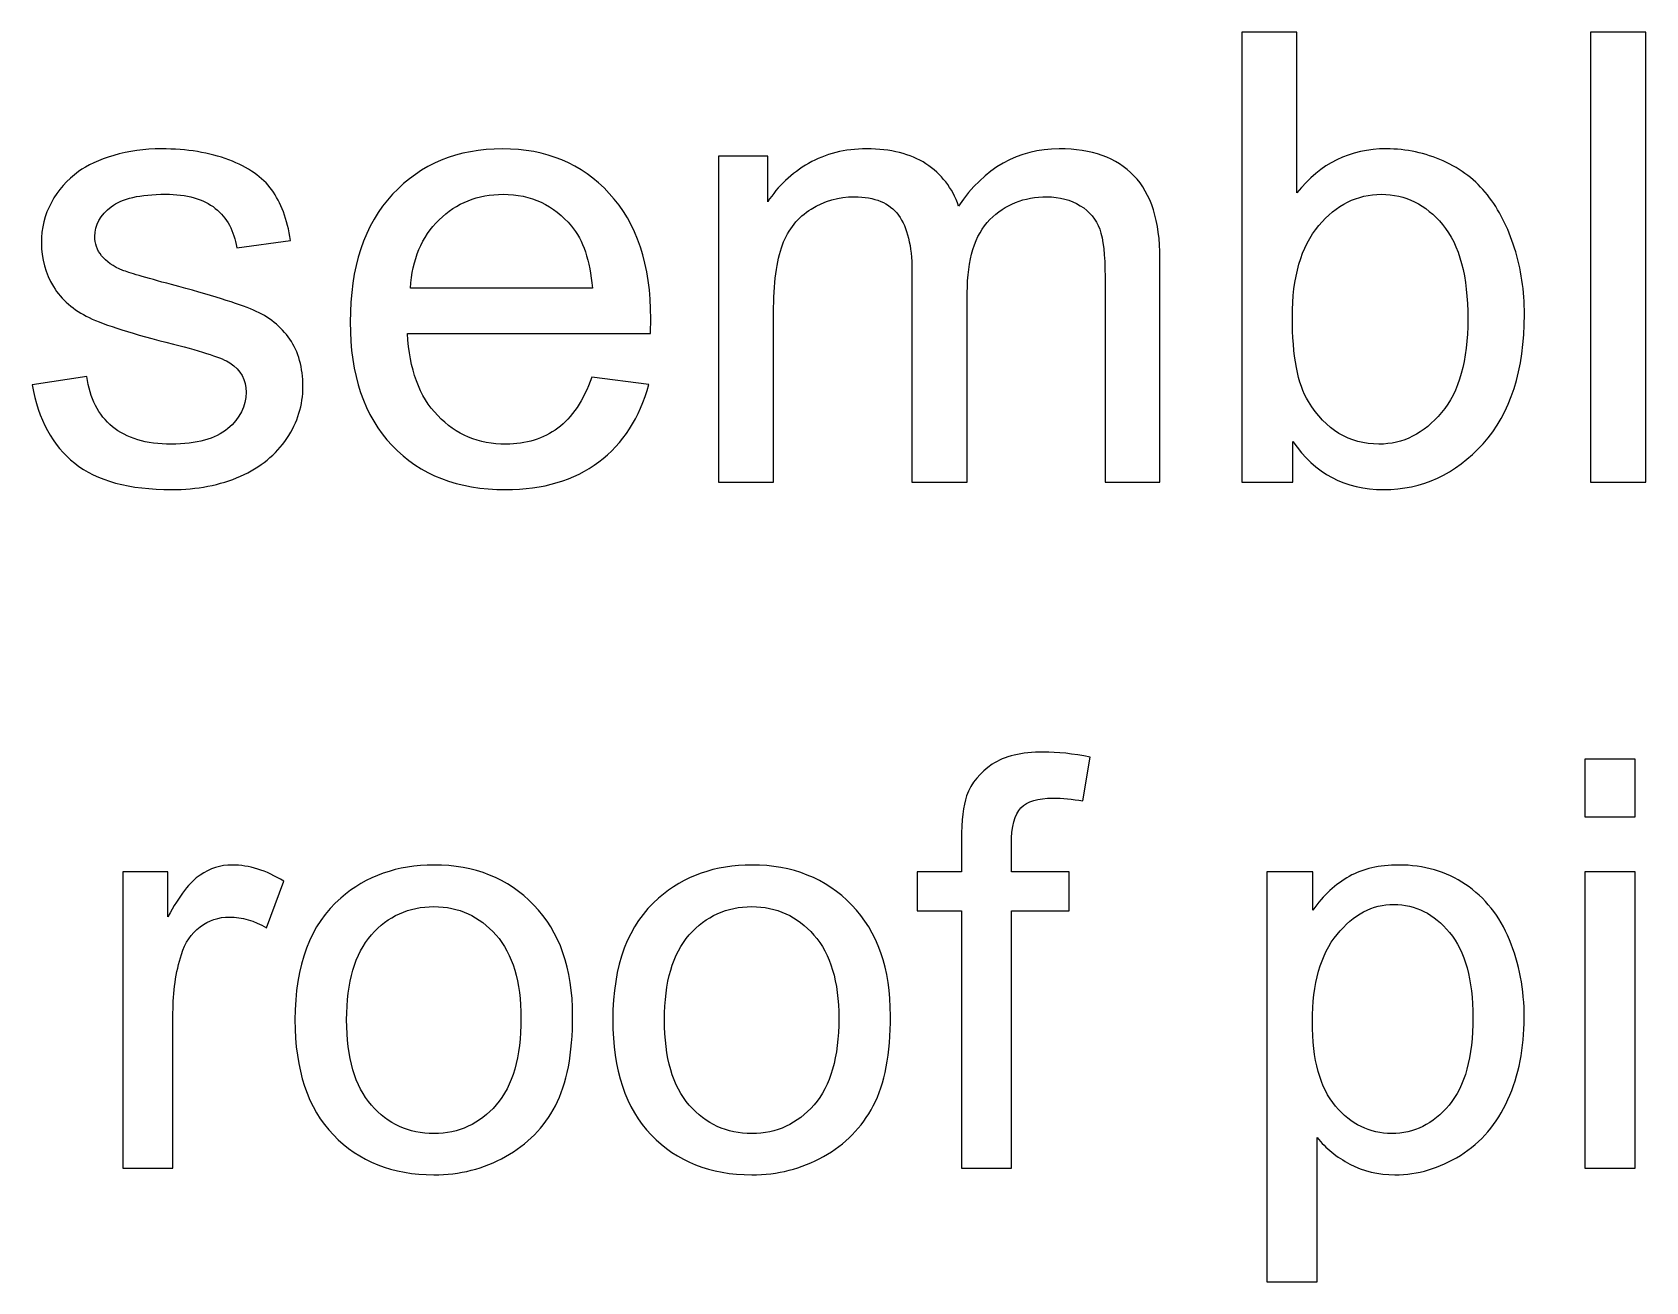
# Model space of a CAD drawing. Header units: centimetres. Extents: x -233 to -82, y 123 to 153.
# Drawn here: x -169.59 to -168.594, y 149.066 to 149.837 of the extents above; entities that cross this region are included whole.
import ezdxf

# ---------------------------------------------------------------- set-up
doc = ezdxf.new("R2010")
doc.units = ezdxf.units.CM
doc.header["$MEASUREMENT"] = 0
doc.layers.add('layer 1', color=7, linetype='Continuous')

msp = doc.modelspace()

# ---------------------------------------------------------------- linework, layer by layer
at = {"layer": 'layer 1'}
for points, knots in [([(-168.81191, 149.55928), (-168.81191, 149.55928), (-168.84348, 149.55928), (-168.84348, 149.55928), (-168.84348, 149.55928), (-168.84348, 149.55928), (-168.84348, 149.83703), (-168.84348, 149.83703), (-168.84348, 149.83703), (-168.84348, 149.83703), (-168.80938, 149.83703), (-168.80938, 149.83703), (-168.80938, 149.83703), (-168.80938, 149.83703), (-168.80938, 149.73792), (-168.80938, 149.73792), (-168.80938, 149.73792), (-168.79497, 149.75607), (-168.7766, 149.76509), (-168.75427, 149.76509), (-168.75427, 149.76509), (-168.74184, 149.76509), (-168.73018, 149.76256), (-168.71907, 149.75761), (-168.71907, 149.75761), (-168.70807, 149.75266), (-168.69894, 149.74562), (-168.69179, 149.7366), (-168.69179, 149.7366), (-168.68464, 149.72747), (-168.67914, 149.71658), (-168.67507, 149.70382), (-168.67507, 149.70382), (-168.671, 149.69106), (-168.66902, 149.67742), (-168.66902, 149.6629), (-168.66902, 149.6629), (-168.66902, 149.62847), (-168.67749, 149.60185), (-168.69454, 149.58304), (-168.69454, 149.58304), (-168.71159, 149.56423), (-168.73205, 149.55477), (-168.75592, 149.55477), (-168.75592, 149.55477), (-168.77968, 149.55477), (-168.79838, 149.56467), (-168.81191, 149.58447), (-168.81191, 149.58447), (-168.81191, 149.58447), (-168.81191, 149.55928), (-168.81191, 149.55928)], [0, 0, 0, 0, 0.071429, 0.071429, 0.071429, 0.071429, 0.142857, 0.142857, 0.142857, 0.142857, 0.214286, 0.214286, 0.214286, 0.214286, 0.285714, 0.285714, 0.285714, 0.285714, 0.357143, 0.357143, 0.357143, 0.357143, 0.428571, 0.428571, 0.428571, 0.428571, 0.5, 0.5, 0.5, 0.5, 0.571429, 0.571429, 0.571429, 0.571429, 0.642857, 0.642857, 0.642857, 0.642857, 0.714286, 0.714286, 0.714286, 0.714286, 0.785714, 0.785714, 0.785714, 0.785714, 0.857143, 0.857143, 0.857143, 0.857143, 1, 1, 1, 1]), ([(-168.62821, 149.55928), (-168.62821, 149.55928), (-168.62821, 149.83703), (-168.62821, 149.83703), (-168.62821, 149.83703), (-168.62821, 149.83703), (-168.59411, 149.83703), (-168.59411, 149.83703), (-168.59411, 149.83703), (-168.59411, 149.83703), (-168.59411, 149.55928), (-168.59411, 149.55928), (-168.59411, 149.55928), (-168.59411, 149.55928), (-168.62821, 149.55928), (-168.62821, 149.55928)], [0, 0, 0, 0, 0.2, 0.2, 0.2, 0.2, 0.4, 0.4, 0.4, 0.4, 0.6, 0.6, 0.6, 0.6, 1, 1, 1, 1]), ([(-169.59005, 149.61934), (-169.59005, 149.61934), (-169.55639, 149.62462), (-169.55639, 149.62462), (-169.55639, 149.62462), (-169.55452, 149.61109), (-169.54924, 149.60075), (-169.54055, 149.5936), (-169.54055, 149.5936), (-169.53186, 149.58645), (-169.51976, 149.58282), (-169.50425, 149.58282), (-169.50425, 149.58282), (-169.48863, 149.58282), (-169.47697, 149.58601), (-169.46938, 149.59239), (-169.46938, 149.59239), (-169.46179, 149.59877), (-169.45805, 149.60625), (-169.45805, 149.61483), (-169.45805, 149.61483), (-169.45805, 149.62253), (-169.46135, 149.62858), (-169.46806, 149.63298), (-169.46806, 149.63298), (-169.47279, 149.63595), (-169.48434, 149.6398), (-169.50293, 149.64453), (-169.50293, 149.64453), (-169.5279, 149.6508), (-169.54528, 149.6563), (-169.55496, 149.66092), (-169.55496, 149.66092), (-169.56464, 149.66554), (-169.57201, 149.67192), (-169.57696, 149.68006), (-169.57696, 149.68006), (-169.58191, 149.6882), (-169.58444, 149.69722), (-169.58444, 149.70712), (-169.58444, 149.70712), (-169.58444, 149.71603), (-169.58235, 149.72439), (-169.57828, 149.73198), (-169.57828, 149.73198), (-169.57421, 149.73957), (-169.5686, 149.74595), (-169.56145, 149.75101), (-169.56145, 149.75101), (-169.55617, 149.75497), (-169.54891, 149.75827), (-169.53978, 149.76102), (-169.53978, 149.76102), (-169.53065, 149.76377), (-169.52075, 149.76509), (-169.5103, 149.76509), (-169.5103, 149.76509), (-169.49457, 149.76509), (-169.48071, 149.76278), (-169.46872, 149.75827), (-169.46872, 149.75827), (-169.45673, 149.75376), (-169.44793, 149.7476), (-169.44221, 149.73979), (-169.44221, 149.73979), (-169.4366, 149.73198), (-169.43264, 149.72164), (-169.43055, 149.70855), (-169.43055, 149.70855), (-169.43055, 149.70855), (-169.46388, 149.70404), (-169.46388, 149.70404), (-169.46388, 149.70404), (-169.46542, 149.71438), (-169.46982, 149.72252), (-169.47708, 149.72835), (-169.47708, 149.72835), (-169.48434, 149.73418), (-169.49457, 149.73704), (-169.50788, 149.73704), (-169.50788, 149.73704), (-169.5235, 149.73704), (-169.53461, 149.73451), (-169.54132, 149.72934), (-169.54132, 149.72934), (-169.54803, 149.72417), (-169.55144, 149.71801), (-169.55144, 149.71108), (-169.55144, 149.71108), (-169.55144, 149.70657), (-169.55001, 149.70261), (-169.54726, 149.69909), (-169.54726, 149.69909), (-169.54451, 149.69546), (-169.54011, 149.69238), (-169.53417, 149.69007), (-169.53417, 149.69007), (-169.53076, 149.68875), (-169.52075, 149.68578), (-169.50403, 149.68127), (-169.50403, 149.68127), (-169.47994, 149.67478), (-169.46311, 149.66961), (-169.45354, 149.66554), (-169.45354, 149.66554), (-169.44397, 149.66147), (-169.43649, 149.65542), (-169.4311, 149.64761), (-169.4311, 149.64761), (-169.42571, 149.6398), (-169.42296, 149.63001), (-169.42296, 149.61835), (-169.42296, 149.61835), (-169.42296, 149.60702), (-169.42626, 149.59635), (-169.43286, 149.58634), (-169.43286, 149.58634), (-169.43957, 149.57633), (-169.44914, 149.56852), (-169.46157, 149.56302), (-169.46157, 149.56302), (-169.47411, 149.55752), (-169.4883, 149.55477), (-169.50403, 149.55477), (-169.50403, 149.55477), (-169.53021, 149.55477), (-169.55012, 149.56016), (-169.56387, 149.57105), (-169.56387, 149.57105), (-169.57762, 149.58194), (-169.58631, 149.598), (-169.59005, 149.61934)], [0, 0, 0, 0, 0.029412, 0.029412, 0.029412, 0.029412, 0.058824, 0.058824, 0.058824, 0.058824, 0.088235, 0.088235, 0.088235, 0.088235, 0.117647, 0.117647, 0.117647, 0.117647, 0.147059, 0.147059, 0.147059, 0.147059, 0.176471, 0.176471, 0.176471, 0.176471, 0.205882, 0.205882, 0.205882, 0.205882, 0.235294, 0.235294, 0.235294, 0.235294, 0.264706, 0.264706, 0.264706, 0.264706, 0.294118, 0.294118, 0.294118, 0.294118, 0.323529, 0.323529, 0.323529, 0.323529, 0.352941, 0.352941, 0.352941, 0.352941, 0.382353, 0.382353, 0.382353, 0.382353, 0.411765, 0.411765, 0.411765, 0.411765, 0.441176, 0.441176, 0.441176, 0.441176, 0.470588, 0.470588, 0.470588, 0.470588, 0.5, 0.5, 0.5, 0.5, 0.529412, 0.529412, 0.529412, 0.529412, 0.558824, 0.558824, 0.558824, 0.558824, 0.588235, 0.588235, 0.588235, 0.588235, 0.617647, 0.617647, 0.617647, 0.617647, 0.647059, 0.647059, 0.647059, 0.647059, 0.676471, 0.676471, 0.676471, 0.676471, 0.705882, 0.705882, 0.705882, 0.705882, 0.735294, 0.735294, 0.735294, 0.735294, 0.764706, 0.764706, 0.764706, 0.764706, 0.794118, 0.794118, 0.794118, 0.794118, 0.823529, 0.823529, 0.823529, 0.823529, 0.852941, 0.852941, 0.852941, 0.852941, 0.882353, 0.882353, 0.882353, 0.882353, 0.911765, 0.911765, 0.911765, 0.911765, 0.941176, 0.941176, 0.941176, 0.941176, 1, 1, 1, 1]), ([(-169.24465, 149.62407), (-169.24465, 149.62407), (-169.20945, 149.61967), (-169.20945, 149.61967), (-169.20945, 149.61967), (-169.21506, 149.5991), (-169.22529, 149.58315), (-169.24036, 149.57182), (-169.24036, 149.57182), (-169.25543, 149.56049), (-169.27457, 149.55477), (-169.29789, 149.55477), (-169.29789, 149.55477), (-169.32737, 149.55477), (-169.35069, 149.56379), (-169.36796, 149.58194), (-169.36796, 149.58194), (-169.38523, 149.60009), (-169.39381, 149.6255), (-169.39381, 149.65817), (-169.39381, 149.65817), (-169.39381, 149.69205), (-169.38512, 149.71834), (-169.36763, 149.73704), (-169.36763, 149.73704), (-169.35014, 149.75574), (-169.32759, 149.76509), (-169.29976, 149.76509), (-169.29976, 149.76509), (-169.27292, 149.76509), (-169.25092, 149.75596), (-169.23387, 149.73759), (-169.23387, 149.73759), (-169.21682, 149.71922), (-169.20824, 149.69348), (-169.20824, 149.66026), (-169.20824, 149.66026), (-169.20824, 149.65828), (-169.20835, 149.6552), (-169.20846, 149.65113), (-169.20846, 149.65113), (-169.20846, 149.65113), (-169.3585, 149.65113), (-169.3585, 149.65113), (-169.3585, 149.65113), (-169.35729, 149.62902), (-169.35102, 149.61219), (-169.3398, 149.60042), (-169.3398, 149.60042), (-169.32858, 149.58865), (-169.3145, 149.58282), (-169.29767, 149.58282), (-169.29767, 149.58282), (-169.28524, 149.58282), (-169.27457, 149.58612), (-169.26566, 149.59272), (-169.26566, 149.59272), (-169.25686, 149.59921), (-169.24982, 149.60966), (-169.24465, 149.62407)], [0, 0, 0, 0, 0.0625, 0.0625, 0.0625, 0.0625, 0.125, 0.125, 0.125, 0.125, 0.1875, 0.1875, 0.1875, 0.1875, 0.25, 0.25, 0.25, 0.25, 0.3125, 0.3125, 0.3125, 0.3125, 0.375, 0.375, 0.375, 0.375, 0.4375, 0.4375, 0.4375, 0.4375, 0.5, 0.5, 0.5, 0.5, 0.5625, 0.5625, 0.5625, 0.5625, 0.625, 0.625, 0.625, 0.625, 0.6875, 0.6875, 0.6875, 0.6875, 0.75, 0.75, 0.75, 0.75, 0.8125, 0.8125, 0.8125, 0.8125, 0.875, 0.875, 0.875, 0.875, 1, 1, 1, 1]), ([(-169.16655, 149.55928), (-169.16655, 149.55928), (-169.16655, 149.76047), (-169.16655, 149.76047), (-169.16655, 149.76047), (-169.16655, 149.76047), (-169.13608, 149.76047), (-169.13608, 149.76047), (-169.13608, 149.76047), (-169.13608, 149.76047), (-169.13608, 149.73231), (-169.13608, 149.73231), (-169.13608, 149.73231), (-169.12981, 149.7421), (-169.12134, 149.75002), (-169.11089, 149.75607), (-169.11089, 149.75607), (-169.10044, 149.76212), (-169.08845, 149.76509), (-169.07503, 149.76509), (-169.07503, 149.76509), (-169.06018, 149.76509), (-169.04797, 149.76201), (-169.0384, 149.75585), (-169.0384, 149.75585), (-169.02883, 149.74958), (-169.02212, 149.74089), (-169.01827, 149.72978), (-169.01827, 149.72978), (-169.00232, 149.75332), (-168.98164, 149.76509), (-168.95612, 149.76509), (-168.95612, 149.76509), (-168.93621, 149.76509), (-168.92081, 149.75959), (-168.91003, 149.74848), (-168.91003, 149.74848), (-168.89936, 149.73737), (-168.89397, 149.72043), (-168.89397, 149.69744), (-168.89397, 149.69744), (-168.89397, 149.69744), (-168.89397, 149.55928), (-168.89397, 149.55928), (-168.89397, 149.55928), (-168.89397, 149.55928), (-168.92785, 149.55928), (-168.92785, 149.55928), (-168.92785, 149.55928), (-168.92785, 149.55928), (-168.92785, 149.686), (-168.92785, 149.686), (-168.92785, 149.686), (-168.92785, 149.69964), (-168.92895, 149.70943), (-168.93115, 149.71548), (-168.93115, 149.71548), (-168.93335, 149.72153), (-168.93731, 149.72637), (-168.94314, 149.73), (-168.94314, 149.73), (-168.94897, 149.73363), (-168.9559, 149.7355), (-168.96371, 149.7355), (-168.96371, 149.7355), (-168.9779, 149.7355), (-168.98956, 149.73077), (-168.99891, 149.72142), (-168.99891, 149.72142), (-169.00826, 149.71196), (-169.01288, 149.69689), (-169.01288, 149.67621), (-169.01288, 149.67621), (-169.01288, 149.67621), (-169.01288, 149.55928), (-169.01288, 149.55928), (-169.01288, 149.55928), (-169.01288, 149.55928), (-169.04709, 149.55928), (-169.04709, 149.55928), (-169.04709, 149.55928), (-169.04709, 149.55928), (-169.04709, 149.69007), (-169.04709, 149.69007), (-169.04709, 149.69007), (-169.04709, 149.70514), (-169.04984, 149.71658), (-169.05534, 149.72417), (-169.05534, 149.72417), (-169.06095, 149.73176), (-169.06997, 149.7355), (-169.08262, 149.7355), (-169.08262, 149.7355), (-169.09219, 149.7355), (-169.1011, 149.73297), (-169.10924, 149.72791), (-169.10924, 149.72791), (-169.11738, 149.72285), (-169.12332, 149.71548), (-169.12695, 149.7058), (-169.12695, 149.7058), (-169.13058, 149.69601), (-169.13245, 149.68204), (-169.13245, 149.66367), (-169.13245, 149.66367), (-169.13245, 149.66367), (-169.13245, 149.55928), (-169.13245, 149.55928), (-169.13245, 149.55928), (-169.13245, 149.55928), (-169.16655, 149.55928), (-169.16655, 149.55928)], [0, 0, 0, 0, 0.034483, 0.034483, 0.034483, 0.034483, 0.068966, 0.068966, 0.068966, 0.068966, 0.103448, 0.103448, 0.103448, 0.103448, 0.137931, 0.137931, 0.137931, 0.137931, 0.172414, 0.172414, 0.172414, 0.172414, 0.206897, 0.206897, 0.206897, 0.206897, 0.241379, 0.241379, 0.241379, 0.241379, 0.275862, 0.275862, 0.275862, 0.275862, 0.310345, 0.310345, 0.310345, 0.310345, 0.344828, 0.344828, 0.344828, 0.344828, 0.37931, 0.37931, 0.37931, 0.37931, 0.413793, 0.413793, 0.413793, 0.413793, 0.448276, 0.448276, 0.448276, 0.448276, 0.482759, 0.482759, 0.482759, 0.482759, 0.517241, 0.517241, 0.517241, 0.517241, 0.551724, 0.551724, 0.551724, 0.551724, 0.586207, 0.586207, 0.586207, 0.586207, 0.62069, 0.62069, 0.62069, 0.62069, 0.655172, 0.655172, 0.655172, 0.655172, 0.689655, 0.689655, 0.689655, 0.689655, 0.724138, 0.724138, 0.724138, 0.724138, 0.758621, 0.758621, 0.758621, 0.758621, 0.793103, 0.793103, 0.793103, 0.793103, 0.827586, 0.827586, 0.827586, 0.827586, 0.862069, 0.862069, 0.862069, 0.862069, 0.896552, 0.896552, 0.896552, 0.896552, 0.931034, 0.931034, 0.931034, 0.931034, 1, 1, 1, 1]), ([(-169.35663, 149.67918), (-169.35663, 149.67918), (-169.24432, 149.67918), (-169.24432, 149.67918), (-169.24432, 149.67918), (-169.24575, 149.69612), (-169.25004, 149.70888), (-169.25719, 149.71735), (-169.25719, 149.71735), (-169.26808, 149.73044), (-169.28216, 149.73704), (-169.29943, 149.73704), (-169.29943, 149.73704), (-169.31516, 149.73704), (-169.32825, 149.73176), (-169.33892, 149.72131), (-169.33892, 149.72131), (-169.34959, 149.71086), (-169.35553, 149.69678), (-169.35663, 149.67918)], [0, 0, 0, 0, 0.166667, 0.166667, 0.166667, 0.166667, 0.333333, 0.333333, 0.333333, 0.333333, 0.5, 0.5, 0.5, 0.5, 0.666667, 0.666667, 0.666667, 0.666667, 1, 1, 1, 1]), ([(-168.81224, 149.66136), (-168.81224, 149.63727), (-168.80894, 149.61978), (-168.80234, 149.60911), (-168.80234, 149.60911), (-168.79167, 149.59162), (-168.77715, 149.58282), (-168.75878, 149.58282), (-168.75878, 149.58282), (-168.74393, 149.58282), (-168.73106, 149.58931), (-168.72017, 149.60229), (-168.72017, 149.60229), (-168.70928, 149.61516), (-168.70389, 149.63441), (-168.70389, 149.66004), (-168.70389, 149.66004), (-168.70389, 149.68633), (-168.70906, 149.7058), (-168.71951, 149.71834), (-168.71951, 149.71834), (-168.72996, 149.73077), (-168.7425, 149.73704), (-168.75724, 149.73704), (-168.75724, 149.73704), (-168.7722, 149.73704), (-168.78507, 149.73055), (-168.79596, 149.71768), (-168.79596, 149.71768), (-168.80685, 149.7047), (-168.81224, 149.68589), (-168.81224, 149.66136)], [0, 0, 0, 0, 0.111111, 0.111111, 0.111111, 0.111111, 0.222222, 0.222222, 0.222222, 0.222222, 0.333333, 0.333333, 0.333333, 0.333333, 0.444444, 0.444444, 0.444444, 0.444444, 0.555556, 0.555556, 0.555556, 0.555556, 0.666667, 0.666667, 0.666667, 0.666667, 0.777778, 0.777778, 0.777778, 0.777778, 1, 1, 1, 1]), ([(-169.0165, 149.13595), (-169.0165, 149.13595), (-169.0165, 149.29475), (-169.0165, 149.29475), (-169.0165, 149.29475), (-169.0165, 149.29475), (-169.0439, 149.29475), (-169.0439, 149.29475), (-169.0439, 149.29475), (-169.0439, 149.29475), (-169.0439, 149.31885), (-169.0439, 149.31885), (-169.0439, 149.31885), (-169.0439, 149.31885), (-169.0165, 149.31885), (-169.0165, 149.31885), (-169.0165, 149.31885), (-169.0165, 149.31885), (-169.0165, 149.33835), (-169.0165, 149.33835), (-169.0165, 149.33835), (-169.0165, 149.35065), (-169.0154, 149.35975), (-169.0133, 149.36575), (-169.0133, 149.36575), (-169.0103, 149.37375), (-169.005, 149.38025), (-168.9975, 149.38525), (-168.9975, 149.38525), (-168.99, 149.39025), (-168.9794, 149.39275), (-168.9659, 149.39275), (-168.9659, 149.39275), (-168.9572, 149.39275), (-168.9475, 149.39175), (-168.937, 149.38965), (-168.937, 149.38965), (-168.937, 149.38965), (-168.9416, 149.36265), (-168.9416, 149.36265), (-168.9416, 149.36265), (-168.9481, 149.36375), (-168.9542, 149.36435), (-168.9599, 149.36435), (-168.9599, 149.36435), (-168.9693, 149.36435), (-168.9759, 149.36235), (-168.9798, 149.35835), (-168.9798, 149.35835), (-168.9837, 149.35435), (-168.9857, 149.34685), (-168.9857, 149.33575), (-168.9857, 149.33575), (-168.9857, 149.33575), (-168.9857, 149.31885), (-168.9857, 149.31885), (-168.9857, 149.31885), (-168.9857, 149.31885), (-168.95, 149.31885), (-168.95, 149.31885), (-168.95, 149.31885), (-168.95, 149.31885), (-168.95, 149.29475), (-168.95, 149.29475), (-168.95, 149.29475), (-168.95, 149.29475), (-168.9857, 149.29475), (-168.9857, 149.29475), (-168.9857, 149.29475), (-168.9857, 149.29475), (-168.9857, 149.13595), (-168.9857, 149.13595), (-168.9857, 149.13595), (-168.9857, 149.13595), (-169.0165, 149.13595), (-169.0165, 149.13595)], [0, 0, 0, 0, 0.05, 0.05, 0.05, 0.05, 0.1, 0.1, 0.1, 0.1, 0.15, 0.15, 0.15, 0.15, 0.2, 0.2, 0.2, 0.2, 0.25, 0.25, 0.25, 0.25, 0.3, 0.3, 0.3, 0.3, 0.35, 0.35, 0.35, 0.35, 0.4, 0.4, 0.4, 0.4, 0.45, 0.45, 0.45, 0.45, 0.5, 0.5, 0.5, 0.5, 0.55, 0.55, 0.55, 0.55, 0.6, 0.6, 0.6, 0.6, 0.65, 0.65, 0.65, 0.65, 0.7, 0.7, 0.7, 0.7, 0.75, 0.75, 0.75, 0.75, 0.8, 0.8, 0.8, 0.8, 0.85, 0.85, 0.85, 0.85, 0.9, 0.9, 0.9, 0.9, 1, 1, 1, 1]), ([(-168.6316, 149.35285), (-168.6316, 149.35285), (-168.6316, 149.38845), (-168.6316, 149.38845), (-168.6316, 149.38845), (-168.6316, 149.38845), (-168.6006, 149.38845), (-168.6006, 149.38845), (-168.6006, 149.38845), (-168.6006, 149.38845), (-168.6006, 149.35285), (-168.6006, 149.35285), (-168.6006, 149.35285), (-168.6006, 149.35285), (-168.6316, 149.35285), (-168.6316, 149.35285)], [0, 0, 0, 0, 0.2, 0.2, 0.2, 0.2, 0.4, 0.4, 0.4, 0.4, 0.6, 0.6, 0.6, 0.6, 1, 1, 1, 1]), ([(-169.5342, 149.13595), (-169.5342, 149.13595), (-169.5342, 149.31885), (-169.5342, 149.31885), (-169.5342, 149.31885), (-169.5342, 149.31885), (-169.5063, 149.31885), (-169.5063, 149.31885), (-169.5063, 149.31885), (-169.5063, 149.31885), (-169.5063, 149.29115), (-169.5063, 149.29115), (-169.5063, 149.29115), (-169.4992, 149.30415), (-169.4926, 149.31275), (-169.4865, 149.31685), (-169.4865, 149.31685), (-169.4805, 149.32095), (-169.4739, 149.32305), (-169.4667, 149.32305), (-169.4667, 149.32305), (-169.4562, 149.32305), (-169.4456, 149.31975), (-169.4348, 149.31305), (-169.4348, 149.31305), (-169.4348, 149.31305), (-169.4455, 149.28425), (-169.4455, 149.28425), (-169.4455, 149.28425), (-169.453, 149.28875), (-169.4606, 149.29095), (-169.4682, 149.29095), (-169.4682, 149.29095), (-169.475, 149.29095), (-169.4811, 149.28895), (-169.4865, 149.28485), (-169.4865, 149.28485), (-169.4919, 149.28075), (-169.4957, 149.27515), (-169.498, 149.26785), (-169.498, 149.26785), (-169.5015, 149.25685), (-169.5032, 149.24485), (-169.5032, 149.23175), (-169.5032, 149.23175), (-169.5032, 149.23175), (-169.5032, 149.13595), (-169.5032, 149.13595), (-169.5032, 149.13595), (-169.5032, 149.13595), (-169.5342, 149.13595), (-169.5342, 149.13595)], [0, 0, 0, 0, 0.071429, 0.071429, 0.071429, 0.071429, 0.142857, 0.142857, 0.142857, 0.142857, 0.214286, 0.214286, 0.214286, 0.214286, 0.285714, 0.285714, 0.285714, 0.285714, 0.357143, 0.357143, 0.357143, 0.357143, 0.428571, 0.428571, 0.428571, 0.428571, 0.5, 0.5, 0.5, 0.5, 0.571429, 0.571429, 0.571429, 0.571429, 0.642857, 0.642857, 0.642857, 0.642857, 0.714286, 0.714286, 0.714286, 0.714286, 0.785714, 0.785714, 0.785714, 0.785714, 0.857143, 0.857143, 0.857143, 0.857143, 1, 1, 1, 1]), ([(-169.4279, 149.22745), (-169.4279, 149.26135), (-169.4185, 149.28635), (-169.3996, 149.30265), (-169.3996, 149.30265), (-169.3839, 149.31625), (-169.3647, 149.32305), (-169.3421, 149.32305), (-169.3421, 149.32305), (-169.317, 149.32305), (-169.2964, 149.31485), (-169.2804, 149.29835), (-169.2804, 149.29835), (-169.2645, 149.28185), (-169.2565, 149.25905), (-169.2565, 149.23005), (-169.2565, 149.23005), (-169.2565, 149.20645), (-169.26, 149.18795), (-169.2671, 149.17445), (-169.2671, 149.17445), (-169.2742, 149.16095), (-169.2844, 149.15055), (-169.2979, 149.14305), (-169.2979, 149.14305), (-169.3114, 149.13555), (-169.3262, 149.13185), (-169.3421, 149.13185), (-169.3421, 149.13185), (-169.3677, 149.13185), (-169.3884, 149.14005), (-169.4042, 149.15645), (-169.4042, 149.15645), (-169.42, 149.17285), (-169.4279, 149.19655), (-169.4279, 149.22745)], [0, 0, 0, 0, 0.1, 0.1, 0.1, 0.1, 0.2, 0.2, 0.2, 0.2, 0.3, 0.3, 0.3, 0.3, 0.4, 0.4, 0.4, 0.4, 0.5, 0.5, 0.5, 0.5, 0.6, 0.6, 0.6, 0.6, 0.7, 0.7, 0.7, 0.7, 0.8, 0.8, 0.8, 0.8, 1, 1, 1, 1]), ([(-169.2317, 149.22745), (-169.2317, 149.26135), (-169.2223, 149.28635), (-169.2034, 149.30265), (-169.2034, 149.30265), (-169.1877, 149.31625), (-169.1685, 149.32305), (-169.1459, 149.32305), (-169.1459, 149.32305), (-169.1208, 149.32305), (-169.1002, 149.31485), (-169.0842, 149.29835), (-169.0842, 149.29835), (-169.0683, 149.28185), (-169.0603, 149.25905), (-169.0603, 149.23005), (-169.0603, 149.23005), (-169.0603, 149.20645), (-169.0638, 149.18795), (-169.0709, 149.17445), (-169.0709, 149.17445), (-169.078, 149.16095), (-169.0882, 149.15055), (-169.1017, 149.14305), (-169.1017, 149.14305), (-169.1152, 149.13555), (-169.13, 149.13185), (-169.1459, 149.13185), (-169.1459, 149.13185), (-169.1715, 149.13185), (-169.1922, 149.14005), (-169.208, 149.15645), (-169.208, 149.15645), (-169.2238, 149.17285), (-169.2317, 149.19655), (-169.2317, 149.22745)], [0, 0, 0, 0, 0.1, 0.1, 0.1, 0.1, 0.2, 0.2, 0.2, 0.2, 0.3, 0.3, 0.3, 0.3, 0.4, 0.4, 0.4, 0.4, 0.5, 0.5, 0.5, 0.5, 0.6, 0.6, 0.6, 0.6, 0.7, 0.7, 0.7, 0.7, 0.8, 0.8, 0.8, 0.8, 1, 1, 1, 1]), ([(-168.8279, 149.06585), (-168.8279, 149.06585), (-168.8279, 149.31885), (-168.8279, 149.31885), (-168.8279, 149.31885), (-168.8279, 149.31885), (-168.7997, 149.31885), (-168.7997, 149.31885), (-168.7997, 149.31885), (-168.7997, 149.31885), (-168.7997, 149.29515), (-168.7997, 149.29515), (-168.7997, 149.29515), (-168.793, 149.30445), (-168.7855, 149.31135), (-168.7771, 149.31605), (-168.7771, 149.31605), (-168.7688, 149.32075), (-168.7586, 149.32305), (-168.7466, 149.32305), (-168.7466, 149.32305), (-168.731, 149.32305), (-168.7172, 149.31905), (-168.7053, 149.31105), (-168.7053, 149.31105), (-168.6934, 149.30295), (-168.6843, 149.29165), (-168.6782, 149.27695), (-168.6782, 149.27695), (-168.6721, 149.26225), (-168.6691, 149.24625), (-168.6691, 149.22875), (-168.6691, 149.22875), (-168.6691, 149.21005), (-168.6725, 149.19325), (-168.6792, 149.17825), (-168.6792, 149.17825), (-168.6859, 149.16325), (-168.6957, 149.15175), (-168.7085, 149.14385), (-168.7085, 149.14385), (-168.7213, 149.13585), (-168.7348, 149.13185), (-168.7489, 149.13185), (-168.7489, 149.13185), (-168.7592, 149.13185), (-168.7685, 149.13405), (-168.7767, 149.13845), (-168.7767, 149.13845), (-168.7849, 149.14275), (-168.7916, 149.14825), (-168.7969, 149.15485), (-168.7969, 149.15485), (-168.7969, 149.15485), (-168.7969, 149.06585), (-168.7969, 149.06585), (-168.7969, 149.06585), (-168.7969, 149.06585), (-168.8279, 149.06585), (-168.8279, 149.06585)], [0, 0, 0, 0, 0.0625, 0.0625, 0.0625, 0.0625, 0.125, 0.125, 0.125, 0.125, 0.1875, 0.1875, 0.1875, 0.1875, 0.25, 0.25, 0.25, 0.25, 0.3125, 0.3125, 0.3125, 0.3125, 0.375, 0.375, 0.375, 0.375, 0.4375, 0.4375, 0.4375, 0.4375, 0.5, 0.5, 0.5, 0.5, 0.5625, 0.5625, 0.5625, 0.5625, 0.625, 0.625, 0.625, 0.625, 0.6875, 0.6875, 0.6875, 0.6875, 0.75, 0.75, 0.75, 0.75, 0.8125, 0.8125, 0.8125, 0.8125, 0.875, 0.875, 0.875, 0.875, 1, 1, 1, 1]), ([(-168.6316, 149.13595), (-168.6316, 149.13595), (-168.6316, 149.31885), (-168.6316, 149.31885), (-168.6316, 149.31885), (-168.6316, 149.31885), (-168.6006, 149.31885), (-168.6006, 149.31885), (-168.6006, 149.31885), (-168.6006, 149.31885), (-168.6006, 149.13595), (-168.6006, 149.13595), (-168.6006, 149.13595), (-168.6006, 149.13595), (-168.6316, 149.13595), (-168.6316, 149.13595)], [0, 0, 0, 0, 0.2, 0.2, 0.2, 0.2, 0.4, 0.4, 0.4, 0.4, 0.6, 0.6, 0.6, 0.6, 1, 1, 1, 1]), ([(-169.396, 149.22745), (-169.396, 149.20395), (-169.3909, 149.18645), (-169.3807, 149.17485), (-169.3807, 149.17485), (-169.3705, 149.16315), (-169.3576, 149.15735), (-169.3421, 149.15735), (-169.3421, 149.15735), (-169.3267, 149.15735), (-169.3139, 149.16325), (-169.3037, 149.17495), (-169.3037, 149.17495), (-169.2935, 149.18665), (-169.2884, 149.20445), (-169.2884, 149.22845), (-169.2884, 149.22845), (-169.2884, 149.25105), (-169.2935, 149.26815), (-169.3038, 149.27985), (-169.3038, 149.27985), (-169.3141, 149.29155), (-169.3268, 149.29735), (-169.3421, 149.29735), (-169.3421, 149.29735), (-169.3576, 149.29735), (-169.3705, 149.29155), (-169.3807, 149.27995), (-169.3807, 149.27995), (-169.3909, 149.26835), (-169.396, 149.25085), (-169.396, 149.22745)], [0, 0, 0, 0, 0.111111, 0.111111, 0.111111, 0.111111, 0.222222, 0.222222, 0.222222, 0.222222, 0.333333, 0.333333, 0.333333, 0.333333, 0.444444, 0.444444, 0.444444, 0.444444, 0.555556, 0.555556, 0.555556, 0.555556, 0.666667, 0.666667, 0.666667, 0.666667, 0.777778, 0.777778, 0.777778, 0.777778, 1, 1, 1, 1]), ([(-169.1998, 149.22745), (-169.1998, 149.20395), (-169.1947, 149.18645), (-169.1845, 149.17485), (-169.1845, 149.17485), (-169.1743, 149.16315), (-169.1614, 149.15735), (-169.1459, 149.15735), (-169.1459, 149.15735), (-169.1305, 149.15735), (-169.1177, 149.16325), (-169.1075, 149.17495), (-169.1075, 149.17495), (-169.0973, 149.18665), (-169.0922, 149.20445), (-169.0922, 149.22845), (-169.0922, 149.22845), (-169.0922, 149.25105), (-169.0973, 149.26815), (-169.1076, 149.27985), (-169.1076, 149.27985), (-169.1179, 149.29155), (-169.1306, 149.29735), (-169.1459, 149.29735), (-169.1459, 149.29735), (-169.1614, 149.29735), (-169.1743, 149.29155), (-169.1845, 149.27995), (-169.1845, 149.27995), (-169.1947, 149.26835), (-169.1998, 149.25085), (-169.1998, 149.22745)], [0, 0, 0, 0, 0.111111, 0.111111, 0.111111, 0.111111, 0.222222, 0.222222, 0.222222, 0.222222, 0.333333, 0.333333, 0.333333, 0.333333, 0.444444, 0.444444, 0.444444, 0.444444, 0.555556, 0.555556, 0.555556, 0.555556, 0.666667, 0.666667, 0.666667, 0.666667, 0.777778, 0.777778, 0.777778, 0.777778, 1, 1, 1, 1]), ([(-168.7999, 149.22635), (-168.7999, 149.20285), (-168.7951, 149.18545), (-168.7856, 149.17425), (-168.7856, 149.17425), (-168.7761, 149.16295), (-168.7645, 149.15735), (-168.7509, 149.15735), (-168.7509, 149.15735), (-168.7372, 149.15735), (-168.7254, 149.16315), (-168.7155, 149.17485), (-168.7155, 149.17485), (-168.7057, 149.18645), (-168.7008, 149.20445), (-168.7008, 149.22895), (-168.7008, 149.22895), (-168.7008, 149.25225), (-168.7056, 149.26975), (-168.7152, 149.28135), (-168.7152, 149.28135), (-168.7248, 149.29295), (-168.7363, 149.29875), (-168.7496, 149.29875), (-168.7496, 149.29875), (-168.7628, 149.29875), (-168.7745, 149.29255), (-168.7846, 149.28025), (-168.7846, 149.28025), (-168.7948, 149.26785), (-168.7999, 149.24985), (-168.7999, 149.22635)], [0, 0, 0, 0, 0.111111, 0.111111, 0.111111, 0.111111, 0.222222, 0.222222, 0.222222, 0.222222, 0.333333, 0.333333, 0.333333, 0.333333, 0.444444, 0.444444, 0.444444, 0.444444, 0.555556, 0.555556, 0.555556, 0.555556, 0.666667, 0.666667, 0.666667, 0.666667, 0.777778, 0.777778, 0.777778, 0.777778, 1, 1, 1, 1])]:
    msp.add_open_spline(points, degree=3, knots=knots, dxfattribs=at)

doc.saveas('drawing.dxf')
